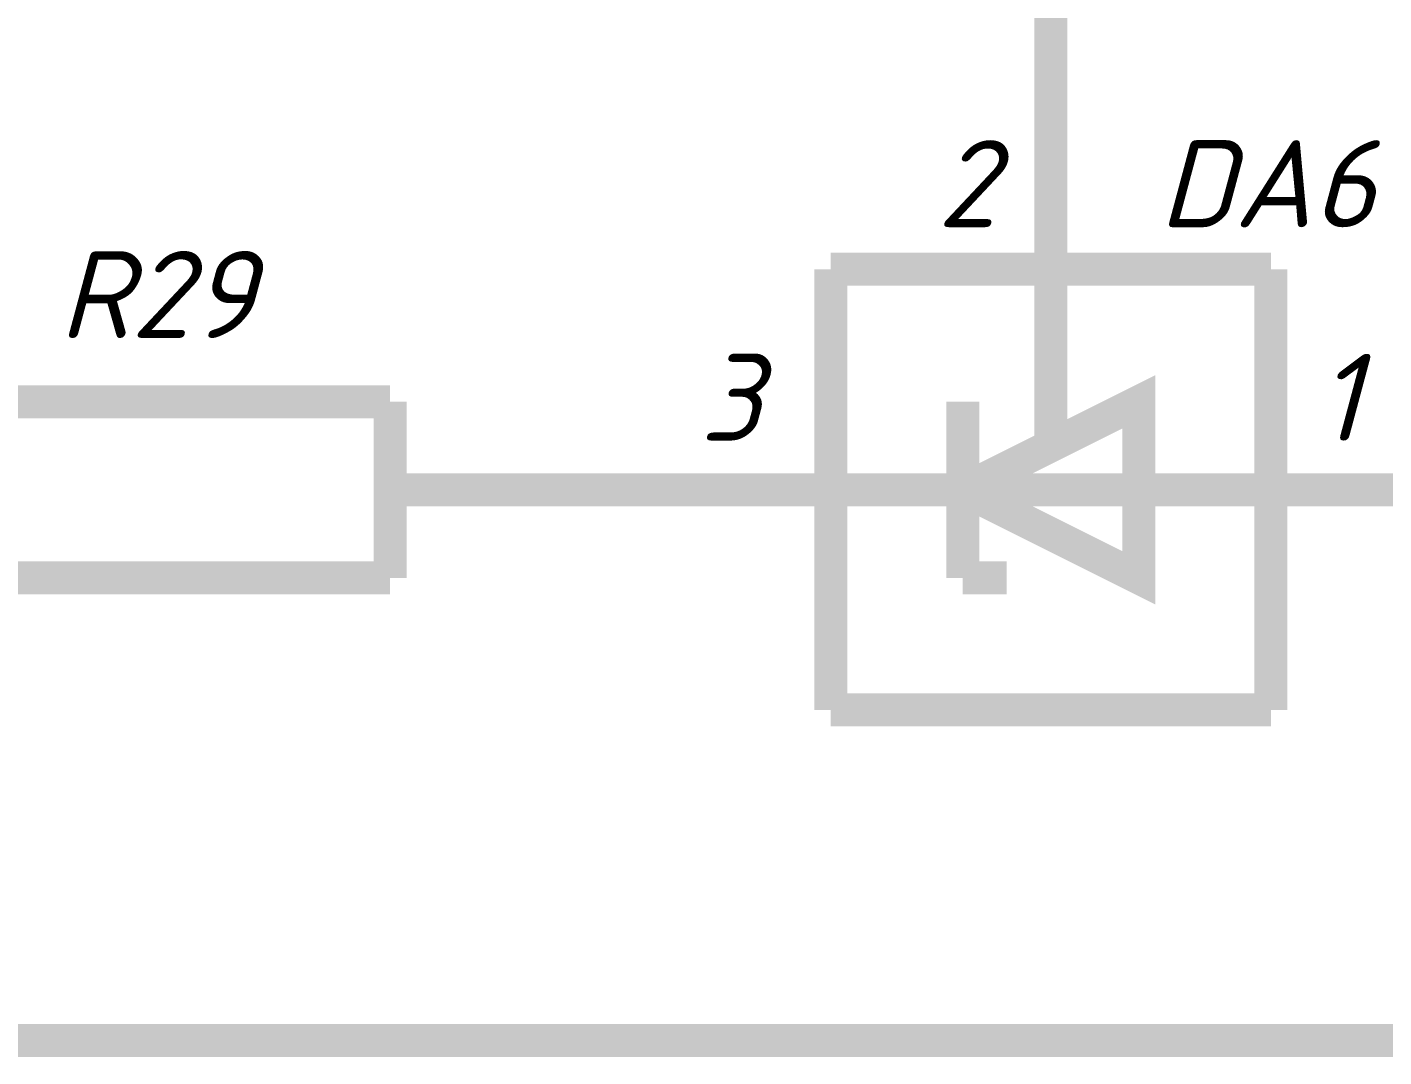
# Model space of a CAD drawing. Header units: inches. Extents: x 0 to 841, y 0 to 594.
# Drawn here: x 261.77 to 292.57, y 369.62 to 393 of the extents above; entities that cross this region are included whole.
import ezdxf

# ---------------------------------------------------------------- set-up
doc = ezdxf.new("R2010")
doc.units = ezdxf.units.IN
doc.layers.add('Sheet', color=255, linetype='Continuous')
doc.styles.get("Standard").update_dxf_attribs({"font": 'isocpeui.ttf'})

msp = doc.modelspace()

# ---------------------------------------------------------------- linework, layer by layer
at = {"layer": 'Sheet'}
for points in [[(285.012, 407.499, 0.749, 0.749, 0), (285.012, 397.494, 0.749, 0.749, 0), (285.012, 392.496, 0.749, 0.749, 0), (285.012, 392.496, 0.749, 0.749, 0)], [(285.012, 392.496, 0.749, 0.749, 0), (285.012, 383.49, 0.749, 0.749, 0)], [(285.012, 387.499, 0.3, 0.3, 0), (285.012, 392.496, 0.3, 0.3, 0)], [(290.009, 387.499, 0.749, 0.749, 0), (280.015, 387.499, 0.749, 0.749, 0)], [(280.015, 387.499, 0.749, 0.749, 0), (280.015, 377.494, 0.749, 0.749, 0)], [(290.009, 377.494, 0.749, 0.749, 0), (290.009, 387.499, 0.749, 0.749, 0)], [(270.01, 384.49, 0.749, 0.749, 0), (260.017, 384.49, 0.749, 0.749, 0)], [(270.01, 380.492, 0.749, 0.749, 0), (270.01, 384.49, 0.749, 0.749, 0)], [(283.013, 384.49, 0.749, 0.749, 0), (283.013, 380.492, 0.749, 0.749, 0)], [(255.02, 382.491, 0.749, 0.749, 0), (255.02, 369.992, 0.749, 0.749, 0), (310.008, 369.992, 0.749, 0.749, 0)], [(270.01, 382.491, 0.749, 0.749, 0), (275.018, 382.491, 0.749, 0.749, 0)], [(295.017, 382.491, 0.749, 0.749, 0), (275.018, 382.491, 0.749, 0.749, 0)], [(270.01, 382.491, 0.3, 0.3, 0), (275.018, 382.491, 0.3, 0.3, 0)], [(280.015, 382.491, 0.3, 0.3, 0), (275.018, 382.491, 0.3, 0.3, 0)], [(290.009, 382.491, 0.3, 0.3, 0), (295.017, 382.491, 0.3, 0.3, 0)], [(260.017, 380.492, 0.749, 0.749, 0), (270.01, 380.492, 0.749, 0.749, 0)], [(283.013, 380.492, 0.749, 0.749, 0), (284.013, 380.492, 0.749, 0.749, 0)], [(280.015, 377.494, 0.749, 0.749, 0), (290.009, 377.494, 0.749, 0.749, 0)]]:
    msp.add_lwpolyline(points, format="xyseb", dxfattribs=at)
msp.add_lwpolyline([(287.011, 384.49, 0.749, 0.749, 0), (287.011, 380.492, 0.749, 0.749, 0), (283.013, 382.491, 0.749, 0.749, 0), (287.011, 384.49, 0.749, 0.749, 0)], format="xyseb", close=True, dxfattribs=at)

# ---------------------------------------------------------------- texts
for s, height, p in [('2', 1.976, (282.429, 388.454)), ('DA6', 1.9764, (287.46, 388.454)), ('R29', 1.9764, (262.487, 385.938)), ('3', 1.976, (277.04, 383.603)), ('1', 1.976, (291.053, 383.603))]:
    msp.add_text(s, height=height, dxfattribs=at).set_placement(p)

doc.saveas('drawing.dxf')
